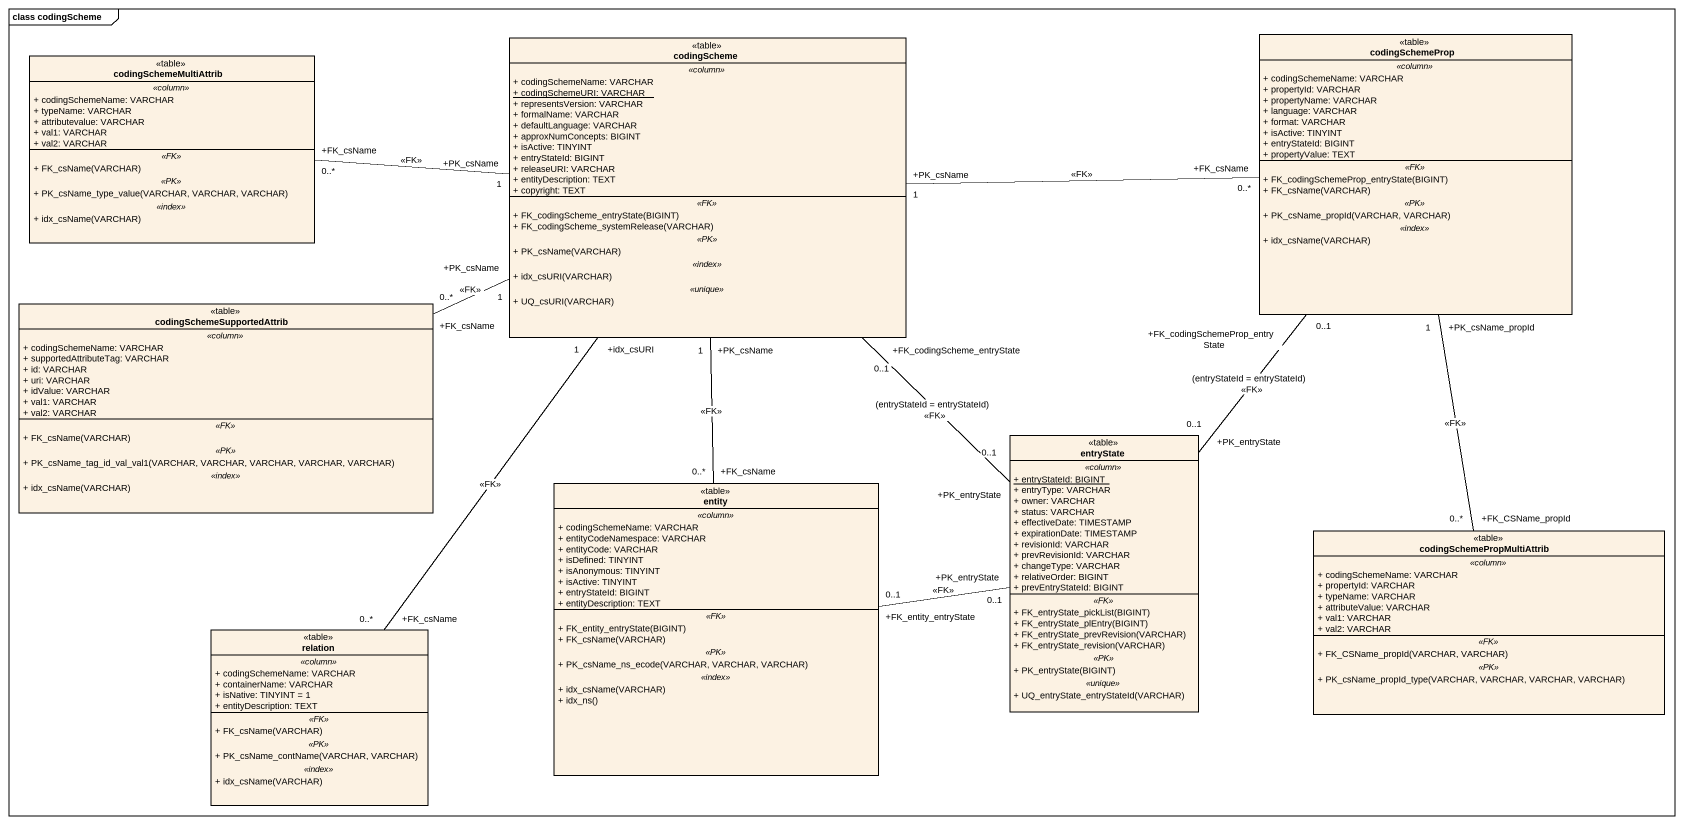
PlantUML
@startuml
mainframe class codingScheme
hide circle
hide empty members
skinparam classAttributeIconSize 0
class codingSchemeMultiAttrib <<table>> {
  .. <<column>> ..
  + codingSchemeName: VARCHAR
  + typeName: VARCHAR
  + attributevalue: VARCHAR
  + val1: VARCHAR
  + val2: VARCHAR
  .. <<FK>> ..
  + FK_csName(VARCHAR)
  .. <<PK>> ..
  + PK_csName_type_value(VARCHAR, VARCHAR, VARCHAR)
  .. <<index>> ..
  + idx_csName(VARCHAR)
}
class codingScheme <<table>> {
  .. <<column>> ..
  + codingSchemeName: VARCHAR
  {static} + codingSchemeURI: VARCHAR
  + representsVersion: VARCHAR
  + formalName: VARCHAR
  + defaultLanguage: VARCHAR
  + approxNumConcepts: BIGINT
  + isActive: TINYINT
  + entryStateId: BIGINT
  + releaseURI: VARCHAR
  + entityDescription: TEXT
  + copyright: TEXT
  .. <<FK>> ..
  + FK_codingScheme_entryState(BIGINT)
  + FK_codingScheme_systemRelease(VARCHAR)
  .. <<PK>> ..
  + PK_csName(VARCHAR)
  .. <<index>> ..
  + idx_csURI(VARCHAR)
  .. <<unique>> ..
  + UQ_csURI(VARCHAR)
}
class codingSchemeProp <<table>> {
  .. <<column>> ..
  + codingSchemeName: VARCHAR
  + propertyId: VARCHAR
  + propertyName: VARCHAR
  + language: VARCHAR
  + format: VARCHAR
  + isActive: TINYINT
  + entryStateId: BIGINT
  + propertyValue: TEXT
  .. <<FK>> ..
  + FK_codingSchemeProp_entryState(BIGINT)
  + FK_csName(VARCHAR)
  .. <<PK>> ..
  + PK_csName_propId(VARCHAR, VARCHAR)
  .. <<index>> ..
  + idx_csName(VARCHAR)
}
class codingSchemeSupportedAttrib <<table>> {
  .. <<column>> ..
  + codingSchemeName: VARCHAR
  + supportedAttributeTag: VARCHAR
  + id: VARCHAR
  + uri: VARCHAR
  + idValue: VARCHAR
  + val1: VARCHAR
  + val2: VARCHAR
  .. <<FK>> ..
  + FK_csName(VARCHAR)
  .. <<PK>> ..
  + PK_csName_tag_id_val_val1(VARCHAR, VARCHAR, VARCHAR, VARCHAR, VARCHAR)
  .. <<index>> ..
  + idx_csName(VARCHAR)
}
class entryState <<table>> {
  .. <<column>> ..
  {static} + entryStateId: BIGINT
  + entryType: VARCHAR
  + owner: VARCHAR
  + status: VARCHAR
  + effectiveDate: TIMESTAMP
  + expirationDate: TIMESTAMP
  + revisionId: VARCHAR
  + prevRevisionId: VARCHAR
  + changeType: VARCHAR
  + relativeOrder: BIGINT
  + prevEntryStateId: BIGINT
  .. <<FK>> ..
  + FK_entryState_pickList(BIGINT)
  + FK_entryState_plEntry(BIGINT)
  + FK_entryState_prevRevision(VARCHAR)
  + FK_entryState_revision(VARCHAR)
  .. <<PK>> ..
  + PK_entryState(BIGINT)
  .. <<unique>> ..
  + UQ_entryState_entryStateId(VARCHAR)
}
class "entity" as entity_ <<table>> {
  .. <<column>> ..
  + codingSchemeName: VARCHAR
  + entityCodeNamespace: VARCHAR
  + entityCode: VARCHAR
  + isDefined: TINYINT
  + isAnonymous: TINYINT
  + isActive: TINYINT
  + entryStateId: BIGINT
  + entityDescription: TEXT
  .. <<FK>> ..
  + FK_entity_entryState(BIGINT)
  + FK_csName(VARCHAR)
  .. <<PK>> ..
  + PK_csName_ns_ecode(VARCHAR, VARCHAR, VARCHAR)
  .. <<index>> ..
  + idx_csName(VARCHAR)
  + idx_ns()
}
class codingSchemePropMultiAttrib <<table>> {
  .. <<column>> ..
  + codingSchemeName: VARCHAR
  + propertyId: VARCHAR
  + typeName: VARCHAR
  + attributeValue: VARCHAR
  + val1: VARCHAR
  + val2: VARCHAR
  .. <<FK>> ..
  + FK_CSName_propId(VARCHAR, VARCHAR)
  .. <<PK>> ..
  + PK_csName_propId_type(VARCHAR, VARCHAR, VARCHAR, VARCHAR)
}
class relation <<table>> {
  .. <<column>> ..
  + codingSchemeName: VARCHAR
  + containerName: VARCHAR
  + isNative: TINYINT = 1
  + entityDescription: TEXT
  .. <<FK>> ..
  + FK_csName(VARCHAR)
  .. <<PK>> ..
  + PK_csName_contName(VARCHAR, VARCHAR)
  .. <<index>> ..
  + idx_csName(VARCHAR)
}
codingSchemeMultiAttrib "+FK_csName\n0..*" -right- "+PK_csName\n1" codingScheme : <<FK>>
codingScheme "+FK_codingScheme_entryState\n0..1" -- "+PK_entryState\n0..1" entryState : (entryStateId = entryStateId)\n<<FK>>
codingSchemeProp "+FK_csName\n0..*" -left- "+PK_csName\n1" codingScheme : <<FK>>
codingSchemeProp "+FK_codingSchemeProp_entryState\n0..1" -- "+PK_entryState\n0..1" entryState : (entryStateId = entryStateId)\n<<FK>>
codingSchemeSupportedAttrib "+FK_csName\n0..*" -right- "+PK_csName\n1" codingScheme : <<FK>>
entity_ "+FK_csName\n0..*" -up- "+PK_csName\n1" codingScheme : <<FK>>
entity_ "+FK_entity_entryState\n0..1" -right- "+PK_entryState\n0..1" entryState : <<FK>>
codingSchemePropMultiAttrib "+FK_CSName_propId\n0..*" -up- "+PK_csName_propId\n1" codingSchemeProp : <<FK>>
relation "+FK_csName\n0..*" -up- "+idx_csURI\n1" codingScheme : <<FK>>
@enduml
